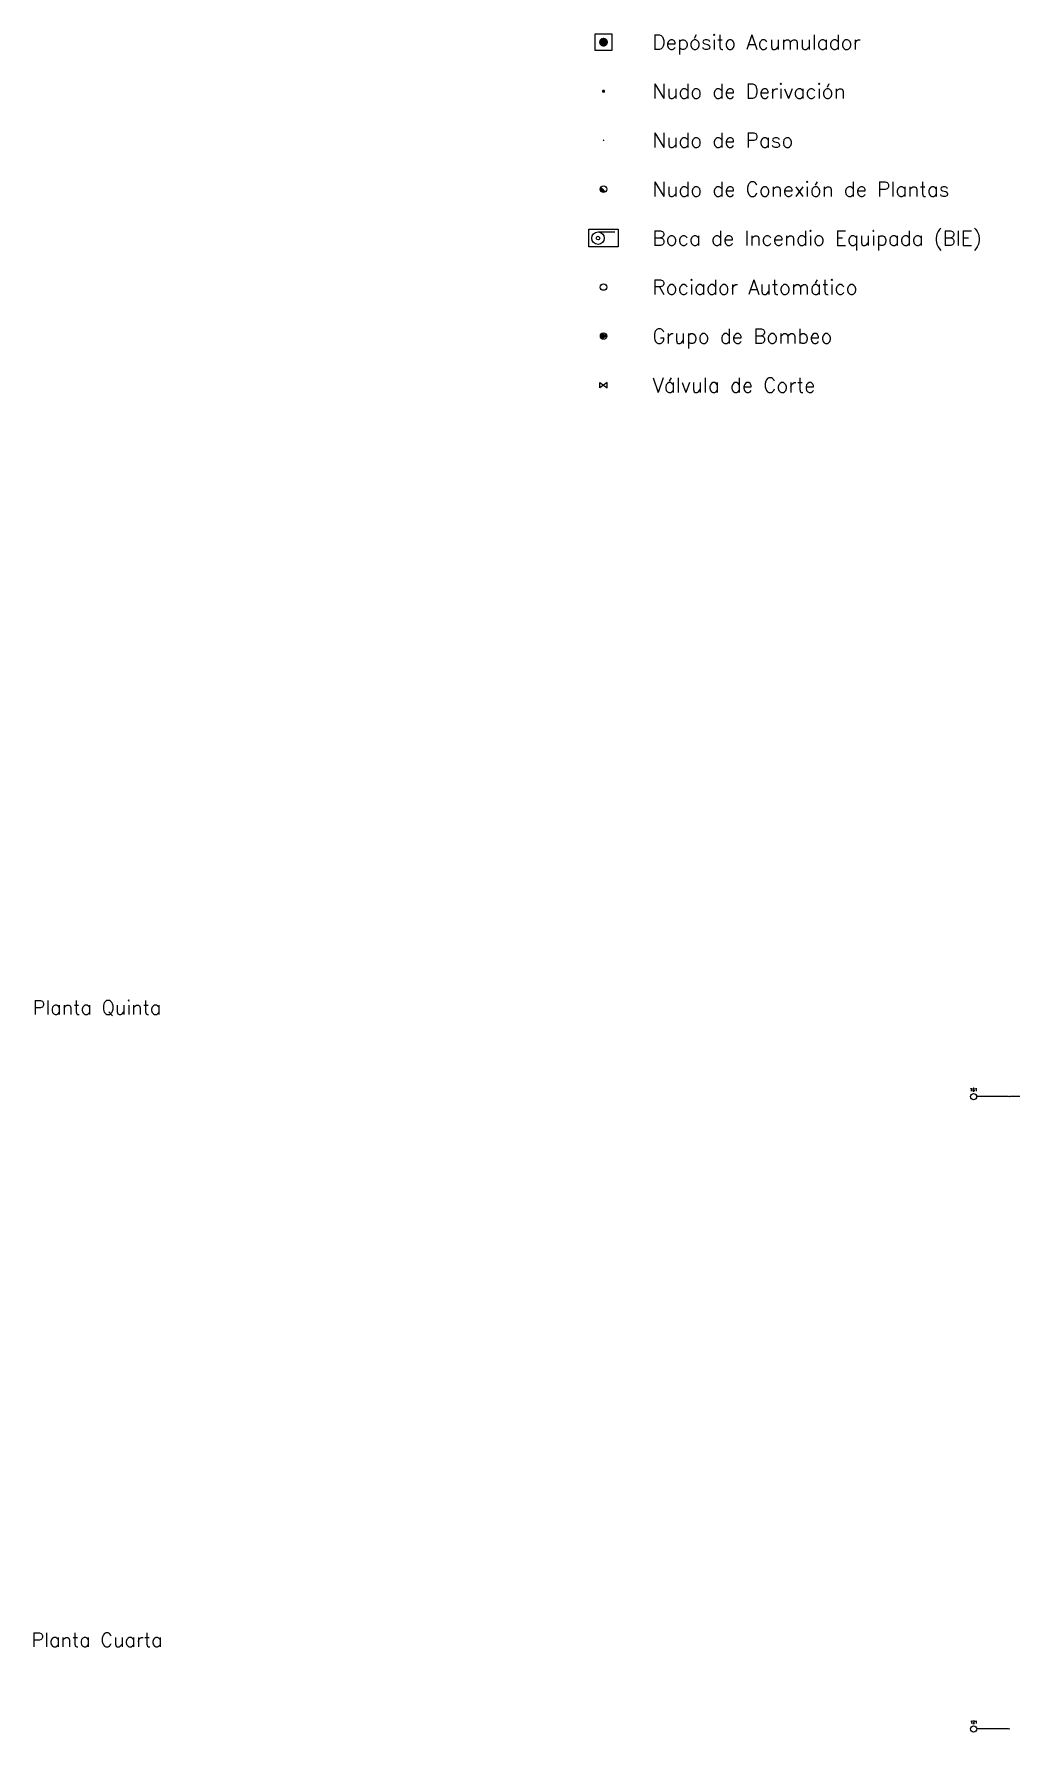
# Model space of a CAD drawing. Header units: metres. Extents: x -63.6 to 24.5, y -61.1 to 26.1.
# Drawn here: x -63.43 to -42.12, y -10.93 to 26.12 of the extents above; entities that cross this region are included whole.
import ezdxf
from ezdxf.enums import TextEntityAlignment as Align

# ---------------------------------------------------------------- set-up
doc = ezdxf.new("R2010")
doc.units = ezdxf.units.M
doc.header["$LTSCALE"] = 12.7
doc.layers.get('0').update_dxf_attribs({"linetype": 'CONTINUOUS'})
for name, color, linetype in [('SIMBOLOGIA_GRAFICA', 7, 'CONTINUOUS'), ('TEXTO_NUDOS', 7, 'CONTINUOUS'), ('UNIFILAR', 7, 'CONTINUOUS')]:
    doc.layers.add(name, color=color, linetype=linetype)
doc.styles.add('ROMANS', font='Romans', dxfattribs={"height": 0.0635})

# ---------------------------------------------------------------- blocks, each defined once
blk = doc.blocks.new('ROCIADOR_AUTOMATICO_IPCI')
at = {"color": 0, "linetype": 'Continuous'}
blk.add_circle((-0.004736, -0.005671), 1.5, dxfattribs=at)
blk = doc.blocks.new('NUDO_PASO_IPCI')
at = {"color": 0, "linetype": 'Continuous'}
for points in [[(-0.742494, 0.10584), (-0.749351, 0.031185), (-0.748721, -0.043781), (-0.749351, 0.031185)], [(-0.728219, 0.179437), (-0.742494, 0.10584), (-0.74061, -0.118309), (-0.748721, -0.043781)], [(-0.706667, 0.251241), (-0.728219, 0.179437), (-0.725099, -0.191656), (-0.74061, -0.118309)], [(-0.678054, 0.320535), (-0.706667, 0.251241), (-0.702343, -0.263087), (-0.725099, -0.191656)], [(-0.642667, 0.386626), (-0.678054, 0.320535), (-0.672569, -0.33189), (-0.702343, -0.263087)], [(-0.600858, 0.448854), (-0.642667, 0.386626), (-0.636075, -0.397377), (-0.672569, -0.33189)], [(-0.553045, 0.506597), (-0.600858, 0.448854), (-0.593226, -0.458893), (-0.636075, -0.397377)], [(-0.499707, 0.559279), (-0.553045, 0.506597), (-0.544449, -0.515825), (-0.593226, -0.458893)], [(-0.441376, 0.606372), (-0.499707, 0.559279), (-0.490233, -0.567602), (-0.544449, -0.515825)], [(-0.378635, 0.647407), (-0.441376, 0.606372), (-0.431118, -0.613708), (-0.490233, -0.567602)], [(-0.31211, 0.681973), (-0.378635, 0.647407), (-0.367696, -0.653682), (-0.431118, -0.613708)], [(-0.242467, 0.709725), (-0.31211, 0.681973), (-0.300599, -0.687124), (-0.367696, -0.653682)], [(-0.170402, 0.730386), (-0.242467, 0.709725), (-0.2305, -0.713702), (-0.300599, -0.687124)], [(-0.096633, 0.743749), (-0.170402, 0.730386), (-0.158097, -0.733148), (-0.2305, -0.713702)], [(-0.0219, 0.74968), (-0.096633, 0.743749), (-0.084114, -0.745268), (-0.158097, -0.733148)], [(0.053053, 0.748121), (-0.0219, 0.74968), (-0.009291, -0.749942), (-0.084114, -0.745268)], [(0.127475, 0.739087), (0.053053, 0.748121), (0.065624, -0.747123), (-0.009291, -0.749942)], [(0.200624, 0.722669), (0.127475, 0.739087), (0.139884, -0.736839), (0.065624, -0.747123)], [(0.271768, 0.699029), (0.200624, 0.722669), (0.212747, -0.719193), (0.139884, -0.736839)], [(0.340197, 0.668406), (0.271768, 0.699029), (0.283483, -0.694361), (0.212747, -0.719193)], [(0.405227, 0.631103), (0.340197, 0.668406), (0.351388, -0.662591), (0.283483, -0.694361)], [(0.466207, 0.587495), (0.405227, 0.631103), (0.415781, -0.624201), (0.351388, -0.662591)], [(0.52253, 0.538017), (0.466207, 0.587495), (0.47602, -0.579573), (0.415781, -0.624201)], [(0.573632, 0.483163), (0.52253, 0.538017), (0.531502, -0.529155), (0.47602, -0.579573)], [(0.619002, 0.423482), (0.573632, 0.483163), (0.581674, -0.47345), (0.531502, -0.529155)], [(0.658187, 0.359569), (0.619002, 0.423482), (0.626035, -0.413014), (0.581674, -0.47345)], [(0.690796, 0.292064), (0.658187, 0.359569), (0.66414, -0.348452), (0.626035, -0.413014)], [(0.716502, 0.22164), (0.690796, 0.292064), (0.695609, -0.280407), (0.66414, -0.348452)], [(0.73505, 0.149002), (0.716502, 0.22164), (0.720128, -0.209562), (0.695609, -0.280407)], [(0.746253, 0.074875), (0.73505, 0.149002), (0.737451, -0.136622), (0.720128, -0.209562)], [(0.75, 0), (0.746253, 0.074875), (0.747407, -0.062317), (0.737451, -0.136622)]]:
    blk.add_solid(points, dxfattribs=at)
blk = doc.blocks.new('DEPOSITO_ACUMULADOR_IPCI')
at = {"color": 0, "linetype": 'Continuous'}
for p, q in [((-1.125, 1.125), (1.125, 1.125)), ((-1.125, -1.125), (-1.125, 1.125)), ((1.125, 1.125), (1.125, -1.125)), ((1.125, -1.125), (-1.125, -1.125))]:
    blk.add_line(p, q, dxfattribs=at)
for points in [[(-0.593996, 0.084672), (-0.599481, 0.024948), (-0.598977, -0.035025), (-0.599481, 0.024948)], [(-0.582575, 0.14355), (-0.593996, 0.084672), (-0.592488, -0.094647), (-0.598977, -0.035025)], [(-0.565333, 0.200993), (-0.582575, 0.14355), (-0.580079, -0.153325), (-0.592488, -0.094647)], [(-0.542443, 0.256428), (-0.565333, 0.200993), (-0.561874, -0.21047), (-0.580079, -0.153325)], [(-0.514133, 0.309301), (-0.542443, 0.256428), (-0.538055, -0.265512), (-0.561874, -0.21047)], [(-0.480686, 0.359083), (-0.514133, 0.309301), (-0.50886, -0.317902), (-0.538055, -0.265512)], [(-0.442436, 0.405278), (-0.480686, 0.359083), (-0.474581, -0.367115), (-0.50886, -0.317902)], [(-0.399766, 0.447423), (-0.442436, 0.405278), (-0.435559, -0.41266), (-0.474581, -0.367115)], [(-0.353101, 0.485098), (-0.399766, 0.447423), (-0.392186, -0.454082), (-0.435559, -0.41266)], [(-0.302908, 0.517926), (-0.353101, 0.485098), (-0.344894, -0.490966), (-0.392186, -0.454082)], [(-0.249688, 0.545578), (-0.302908, 0.517926), (-0.294156, -0.522946), (-0.344894, -0.490966)], [(-0.193974, 0.56778), (-0.249688, 0.545578), (-0.240479, -0.5497), (-0.294156, -0.522946)], [(-0.136321, 0.584309), (-0.193974, 0.56778), (-0.1844, -0.570961), (-0.240479, -0.5497)], [(-0.077307, 0.594999), (-0.136321, 0.584309), (-0.126477, -0.586518), (-0.1844, -0.570961)], [(-0.01752, 0.599744), (-0.077307, 0.594999), (-0.067291, -0.596215), (-0.126477, -0.586518)], [(0.042442, 0.598497), (-0.01752, 0.599744), (-0.007433, -0.599954), (-0.067291, -0.596215)], [(0.10198, 0.59127), (0.042442, 0.598497), (0.052499, -0.597699), (-0.007433, -0.599954)], [(0.160499, 0.578135), (0.10198, 0.59127), (0.111907, -0.589472), (0.052499, -0.597699)], [(0.217415, 0.559223), (0.160499, 0.578135), (0.170197, -0.575355), (0.111907, -0.589472)], [(0.272158, 0.534724), (0.217415, 0.559223), (0.226787, -0.555489), (0.170197, -0.575355)], [(0.324181, 0.504883), (0.272158, 0.534724), (0.28111, -0.530073), (0.226787, -0.555489)], [(0.372966, 0.469996), (0.324181, 0.504883), (0.332625, -0.49936), (0.28111, -0.530073)], [(0.418024, 0.430414), (0.372966, 0.469996), (0.380816, -0.463659), (0.332625, -0.49936)], [(0.458905, 0.386531), (0.418024, 0.430414), (0.425202, -0.423324), (0.380816, -0.463659)], [(0.495201, 0.338786), (0.458905, 0.386531), (0.46534, -0.37876), (0.425202, -0.423324)], [(0.52655, 0.287655), (0.495201, 0.338786), (0.500828, -0.330411), (0.46534, -0.37876)], [(0.552637, 0.233651), (0.52655, 0.287655), (0.531312, -0.278761), (0.500828, -0.330411)], [(0.573202, 0.177312), (0.552637, 0.233651), (0.556487, -0.224326), (0.531312, -0.278761)], [(0.58804, 0.119202), (0.573202, 0.177312), (0.576102, -0.167649), (0.556487, -0.224326)], [(0.597003, 0.0599), (0.58804, 0.119202), (0.589961, -0.109297), (0.576102, -0.167649)], [(0.6, 0), (0.597003, 0.0599), (0.597925, -0.049854), (0.589961, -0.109297)]]:
    blk.add_solid(points, dxfattribs=at)
blk = doc.blocks.new('NUDO_DERIVACION_IPCI')
at = {"color": 0, "linetype": 'Continuous'}
for points in [[(-0.742494, 0.10584), (-0.749351, 0.031185), (-0.748721, -0.043781), (-0.749351, 0.031185)], [(-0.728219, 0.179437), (-0.742494, 0.10584), (-0.74061, -0.118309), (-0.748721, -0.043781)], [(-0.706667, 0.251241), (-0.728219, 0.179437), (-0.725099, -0.191656), (-0.74061, -0.118309)], [(-0.678054, 0.320535), (-0.706667, 0.251241), (-0.702343, -0.263087), (-0.725099, -0.191656)], [(-0.642667, 0.386626), (-0.678054, 0.320535), (-0.672569, -0.33189), (-0.702343, -0.263087)], [(-0.600858, 0.448854), (-0.642667, 0.386626), (-0.636075, -0.397377), (-0.672569, -0.33189)], [(-0.553045, 0.506597), (-0.600858, 0.448854), (-0.593226, -0.458893), (-0.636075, -0.397377)], [(-0.499707, 0.559279), (-0.553045, 0.506597), (-0.544449, -0.515825), (-0.593226, -0.458893)], [(-0.441376, 0.606372), (-0.499707, 0.559279), (-0.490233, -0.567602), (-0.544449, -0.515825)], [(-0.378635, 0.647407), (-0.441376, 0.606372), (-0.431118, -0.613708), (-0.490233, -0.567602)], [(-0.31211, 0.681973), (-0.378635, 0.647407), (-0.367696, -0.653682), (-0.431118, -0.613708)], [(-0.242467, 0.709725), (-0.31211, 0.681973), (-0.300599, -0.687124), (-0.367696, -0.653682)], [(-0.170402, 0.730386), (-0.242467, 0.709725), (-0.2305, -0.713702), (-0.300599, -0.687124)], [(-0.096633, 0.743749), (-0.170402, 0.730386), (-0.158097, -0.733148), (-0.2305, -0.713702)], [(-0.0219, 0.74968), (-0.096633, 0.743749), (-0.084114, -0.745268), (-0.158097, -0.733148)], [(0.053053, 0.748121), (-0.0219, 0.74968), (-0.009291, -0.749942), (-0.084114, -0.745268)], [(0.127475, 0.739087), (0.053053, 0.748121), (0.065624, -0.747123), (-0.009291, -0.749942)], [(0.200624, 0.722669), (0.127475, 0.739087), (0.139884, -0.736839), (0.065624, -0.747123)], [(0.271768, 0.699029), (0.200624, 0.722669), (0.212747, -0.719193), (0.139884, -0.736839)], [(0.340197, 0.668406), (0.271768, 0.699029), (0.283483, -0.694361), (0.212747, -0.719193)], [(0.405227, 0.631103), (0.340197, 0.668406), (0.351388, -0.662591), (0.283483, -0.694361)], [(0.466207, 0.587495), (0.405227, 0.631103), (0.415781, -0.624201), (0.351388, -0.662591)], [(0.52253, 0.538017), (0.466207, 0.587495), (0.47602, -0.579573), (0.415781, -0.624201)], [(0.573632, 0.483163), (0.52253, 0.538017), (0.531502, -0.529155), (0.47602, -0.579573)], [(0.619002, 0.423482), (0.573632, 0.483163), (0.581674, -0.47345), (0.531502, -0.529155)], [(0.658187, 0.359569), (0.619002, 0.423482), (0.626035, -0.413014), (0.581674, -0.47345)], [(0.690796, 0.292064), (0.658187, 0.359569), (0.66414, -0.348452), (0.626035, -0.413014)], [(0.716502, 0.22164), (0.690796, 0.292064), (0.695609, -0.280407), (0.66414, -0.348452)], [(0.73505, 0.149002), (0.716502, 0.22164), (0.720128, -0.209562), (0.695609, -0.280407)], [(0.746253, 0.074875), (0.73505, 0.149002), (0.737451, -0.136622), (0.720128, -0.209562)], [(0.75, 0), (0.746253, 0.074875), (0.747407, -0.062317), (0.737451, -0.136622)]]:
    blk.add_solid(points, dxfattribs=at)
blk = doc.blocks.new('CONEXION_PLANTAS_IPCI')
at = {"color": 0, "linetype": 'Continuous'}
blk.add_circle((-0.004736, -0.005671), 1.5, dxfattribs=at)
for points in [[(-1.499779, 0.11617), (-1.504474, -0.033694), (0.363297, -1.459821), (0.216286, -1.489298)], [(-1.480147, 0.264817), (-1.499779, 0.11617), (0.506632, -1.415814), (0.363297, -1.459821)], [(-1.445772, 0.410761), (-1.480147, 0.264817), (0.644856, -1.357718), (0.506632, -1.415814)], [(-1.396999, 0.552544), (-1.445772, 0.410761), (0.77659, -1.286112), (0.644856, -1.357718)], [(-1.334315, 0.688749), (-1.396999, 0.552544), (0.900518, -1.201713), (0.77659, -1.286112)], [(-1.258346, 0.818016), (-1.334315, 0.688749), (1.0154, -1.105363), (0.900518, -1.201713)], [(-1.169852, 0.939054), (-1.258346, 0.818016), (1.047775, -1.074419), (1.0154, -1.105363)], [(-1.069716, 1.050651), (-1.169852, 0.939054), (-0.004736, -0.005671), (1.047775, -1.074419)], [(-1.504474, -0.033694), (-1.494184, -0.183278), (0.216286, -1.489298), (0.067066, -1.503952)], [(-1.494184, -0.183278), (-1.469012, -0.331087), (0.067066, -1.503952), (-0.082871, -1.503635)], [(-1.469012, -0.331087), (-1.429209, -0.475645), (-0.082871, -1.503635), (-0.232027, -1.488351)], [(-1.429209, -0.475645), (-1.375174, -0.615507), (-0.232027, -1.488351), (-0.378913, -1.458252)], [(-1.375174, -0.615507), (-1.307445, -0.749276), (-0.378913, -1.458252), (-0.52206, -1.41364)], [(-1.307445, -0.749276), (-1.226701, -0.875615), (-0.52206, -1.41364), (-0.660037, -1.35496)], [(-1.226701, -0.875615), (-1.133746, -0.993262), (-0.660037, -1.35496), (-0.791468, -1.282798)], [(-1.133746, -0.993262), (-1.029511, -1.101041), (-0.791468, -1.282798), (-0.915037, -1.197876)]]:
    blk.add_solid(points, dxfattribs=at)
blk = doc.blocks.new('BOCA_INCENDIOS_IPCI')
at = {"color": 0, "linetype": 'Continuous'}
for p, q in [((-2, 1.2), (2, 1.2)), ((-2, -1.2), (-2, 1.2)), ((-0.75, 0.85), (1.535532, 0.85)), ((2, 1.2), (2, -1.2)), ((2, -1.2), (-2, -1.2))]:
    blk.add_line(p, q, dxfattribs=at)
for radius in [0.85, 0.25]:
    blk.add_circle((-0.75, 0), radius, dxfattribs=at)
blk = doc.blocks.new('BOMBA_MARCHA_IPCI')
at = {"color": 0, "linetype": 'Continuous'}
for p, q in [((-0.055041, -0.073935), (-0.055041, 0.073935)), ((0.092173, 0), (-0.055041, 0.073935)), ((0.092173, 0), (-0.055041, -0.073935))]:
    blk.add_line(p, q, dxfattribs=at)
blk.add_circle((0, 0), 0.092173, dxfattribs=at)
blk.add_solid([(-0.055041, -0.073935), (-0.055041, 0.073935), (0.092173, 0), (-0.055041, 0.073935)], dxfattribs=at)
blk = doc.blocks.new('LLAVE_PASO_IPCI')
at = {"color": 0, "linetype": 'Continuous'}
for p, q in [((-0.056294, -0.042034), (-0.056294, 0.042034)), ((-0.056294, 0.042034), (0, 0)), ((0, 0), (-0.056294, -0.042034)), ((0.056294, 0.042034), (0, 0)), ((0, 0), (0.056294, -0.042034)), ((0.056294, -0.042034), (0.056294, 0.042034))]:
    blk.add_line(p, q, dxfattribs=at)

msp = doc.modelspace()

# ---------------------------------------------------------------- linework, layer by layer
at = {"layer": 'UNIFILAR', "color": 94, "linetype": 'Continuous'}
for p, q in [((-42.155, 2.935, 1.414), (-42.851, 2.935, 1.414)), ((-40.351, 2.934, 2.562), (-42.124, 2.935, 1.414)), ((-42.152, -10.862, 1.414), (-42.848, -10.862, 1.414))]:
    msp.add_line(p, q, dxfattribs=at)

# ---------------------------------------------------------------- block references
at = {"layer": 'SIMBOLOGIA_GRAFICA', "color": 7, "linetype": 'Continuous', "zscale": 1.06860841396}
for name, p, xscale, yscale in [('DEPOSITO_ACUMULADOR_IPCI', (-50.998, 25.94), 0.160291262094, 0.160291262094), ('NUDO_DERIVACION_IPCI', (-50.998, 24.871), 0.04808737862819999, 0.04808737862819999), ('NUDO_PASO_IPCI', (-50.998, 23.802), 0.0213721682792, 0.0213721682792), ('CONEXION_PLANTAS_IPCI', (-50.998, 22.734), 0.04701877021424, 0.04701877021424), ('BOCA_INCENDIOS_IPCI', (-50.998, 21.665), 0.160291262094, 0.160291262094), ('ROCIADOR_AUTOMATICO_IPCI', (-50.998, 20.597), 0.04675161811074999, 0.04675161811074999), ('BOMBA_MARCHA_IPCI', (-50.998, 19.528), 0.7480258897719998, 0.7480258897719998), ('LLAVE_PASO_IPCI', (-50.998, 18.459), 1.38491650449216, 1.38491650449216)]:
    msp.add_blockref(name, p, dxfattribs=dict(at, xscale=xscale, yscale=yscale))
at = {"layer": 'UNIFILAR', "color": 94, "linetype": 'Continuous', "zscale": 1.024943720238734}
for name, p, xscale, yscale in [('ROCIADOR_AUTOMATICO_IPCI', (-42.918, 2.935, 1.414), 0.0448412877604446, 0.0448412877604446), ('NUDO_PASO_IPCI', (-42.139, 2.935, 1.414), 0.02049887440477468, 0.02049887440477468), ('ROCIADOR_AUTOMATICO_IPCI', (-42.916, -10.862, 1.414), 0.0448412877604446, 0.0448412877604446), ('NUDO_PASO_IPCI', (-42.137, -10.862, 1.414), 0.02049887440477468, 0.02049887440477468)]:
    msp.add_blockref(name, p, dxfattribs=dict(at, xscale=xscale, yscale=yscale))

# ---------------------------------------------------------------- texts
at = {"color": 7, "linetype": 'Continuous', "style": 'ROMANS'}
for s, p in [('Planta Quinta', (-62.057, 5.031)), ('Planta Cuarta', (-62.057, -8.765))]:
    msp.add_text(s, height=0.30748, dxfattribs=at).set_placement(p, align=Align.TOP_CENTER)
at = {"layer": 'SIMBOLOGIA_GRAFICA', "color": 7, "linetype": 'Continuous', "style": 'ROMANS'}
for s, p in [('Depósito Acumulador', (-49.929, 25.94)), ('Nudo de Derivación', (-49.929, 24.871)), ('Nudo de Paso', (-49.929, 23.802)), ('Nudo de Conexión de Plantas', (-49.929, 22.734)), ('Boca de Incendio Equipada (BIE)', (-49.929, 21.665)), ('Rociador Automático', (-49.929, 20.597)), ('Grupo de Bombeo', (-49.929, 19.528)), ('Válvula de Corte', (-49.929, 18.459))]:
    msp.add_text(s, height=0.32058, dxfattribs=at).set_placement(p, align=Align.MIDDLE_LEFT)
at = {"layer": 'TEXTO_NUDOS', "color": 94, "linetype": 'Continuous', "style": 'ROMANS'}
for s, p in [('161', (-42.918, 3.054, 1.414)), ('121', (-42.916, -10.743, 1.414))]:
    msp.add_text(s, height=0.0615, dxfattribs=at).set_placement(p, align=Align.CENTER)

doc.saveas('drawing.dxf')
